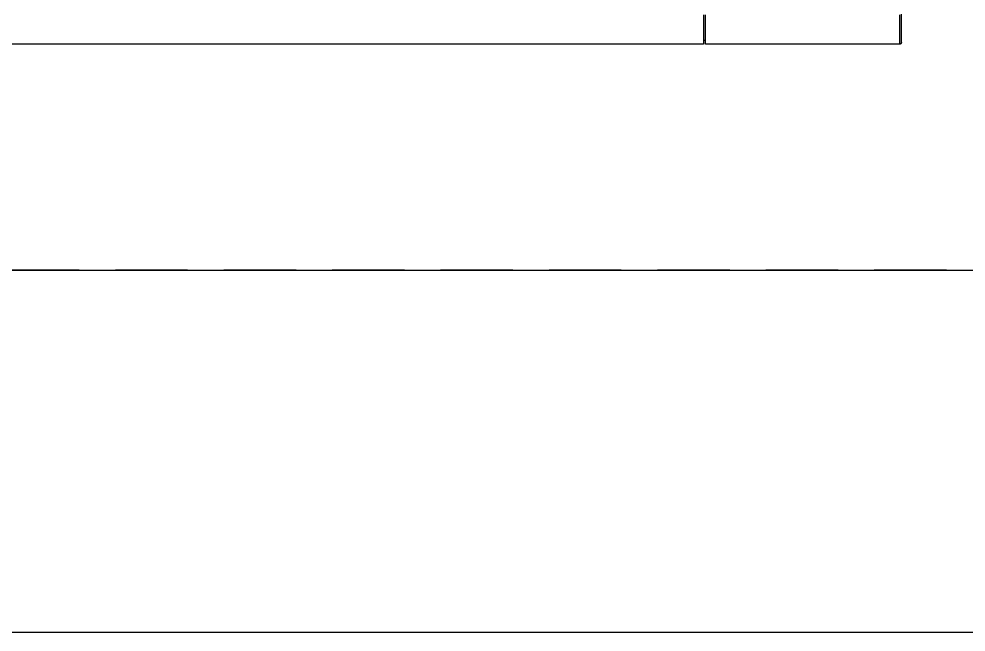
# Model space of a CAD drawing. Header units: inches. Extents: x 47110 to 276445, y 19043 to 183074.
# Drawn here: x 139554 to 140078, y 136079 to 136418 of the extents above; entities that cross this region are included whole.
import ezdxf

# ---------------------------------------------------------------- set-up
doc = ezdxf.new("R2010")
doc.units = ezdxf.units.IN
doc.header["$LTSCALE"] = 50
doc.header["$MEASUREMENT"] = 0
doc.linetypes.add('DH-HID2', pattern=[1.2, 0.8, -0.4])
for name, color, linetype in [('FU-FURM', 251, 'DH-HID2'), ('HAT', 8, 'Continuous'), ('도면층2', 2, 'Continuous')]:
    doc.layers.add(name, color=color, linetype=linetype)

# ---------------------------------------------------------------- blocks, each defined once
blk = doc.blocks.new('fffsere')
at = {"layer": '도면층2'}
for p, q in [((53346.06, 28148.68), (56676.06, 28148.68)), ((53346.06, 27948.68), (56876.06, 27948.68))]:
    blk.add_line(p, q, dxfattribs=at)
blk = doc.blocks.new('FSFSGF')
at = {"color": 8}
for p, q in [((325626.34, 83160.36), (325622.62, 83160.36)), ((325622.96, 83159.36), (325626.85, 83159.36)), ((325629.84, 83160.36), (325626.34, 83160.36)), ((325626.85, 83159.36), (325630.51, 83159.36)), ((325633.04, 83160.36), (325629.84, 83160.36)), ((325630.51, 83159.36), (325633.84, 83159.36)), ((325635.88, 83160.36), (325633.04, 83160.36)), ((325633.84, 83159.36), (325636.8, 83159.36)), ((325638.32, 83160.36), (325635.88, 83160.36)), ((325636.8, 83159.36), (325639.32, 83159.36)), ((325638.32, 83160.36), (325638.36, 83160.36)), ((325638.36, 83160.36), (325638.41, 83160.36)), ((325638.41, 83160.36), (325638.46, 83160.35)), ((325638.46, 83160.35), (325638.51, 83160.35)), ((325638.51, 83160.35), (325638.6, 83160.32)), ((325638.6, 83160.32), (325638.69, 83160.29)), ((325638.69, 83160.29), (325638.78, 83160.25)), ((325638.78, 83160.25), (325638.86, 83160.2)), ((325638.86, 83160.2), (325638.94, 83160.14)), ((325638.94, 83160.14), (325639.02, 83160.08)), ((325639.02, 83160.08), (325639.08, 83160.01)), ((325639.08, 83160.01), (325639.14, 83159.93)), ((325639.14, 83159.93), (325639.19, 83159.84)), ((325639.19, 83159.84), (325639.24, 83159.75)), ((325639.24, 83159.75), (325639.27, 83159.66)), ((325639.27, 83159.66), (325639.3, 83159.56)), ((325639.3, 83159.56), (325639.31, 83159.47)), ((325639.31, 83159.47), (325639.32, 83159.36)), ((325639.32, 83159.36), (325639.32, 83051.86)), ((325626.85, 83051.86), (325622.96, 83051.86)), ((325630.51, 83051.86), (325626.85, 83051.86)), ((325633.84, 83051.86), (325630.51, 83051.86)), ((325636.8, 83051.86), (325633.84, 83051.86)), ((325639.32, 83051.86), (325636.8, 83051.86)), ((325637.32, 83051.86), (325637.32, 83050.86)), ((325622.96, 83050.86), (325626.85, 83050.86)), ((325626.85, 83050.86), (325630.51, 83050.86)), ((325630.51, 83050.86), (325633.84, 83050.86)), ((325633.84, 83050.86), (325636.8, 83050.86)), ((325636.8, 83050.86), (325639.32, 83050.86)), ((325639.32, 83050.86), (325639.32, 82269.86))]:
    blk.add_line(p, q, dxfattribs=at)

msp = doc.modelspace()

# ---------------------------------------------------------------- hatches: boundary and pattern name
at = {"layer": 'HAT', "true_color": 0xd19cc7, "transparency": 33554559}
h = msp.add_hatch(dxfattribs=at)
h.set_pattern_fill('ANSI37', color=9, scale=4850, angle=45)
h.set_pattern_definition([(90, (51805.94, 28988.7), (-606.25, 0), []), (180, (51805.94, 28988.7), (-6e-14, -606.25), [])])
h.paths.add_polyline_path([(137677.4644833, 138909.3407211), (136677.4644833, 138909.3407211), (136677.4644833, 136294.3407211), (136707.4644833, 136294.3407211), (136737.4644833, 136294.3407211), (136737.4644833, 136964.8964673), (136767.4644833, 136964.8964673), (136767.4644833, 136964.5821285, -0.4060245908), (137437.7058906, 136294.3407211), (137677.4644833, 136294.3407211), (137677.4644833, 136704.3407211)])
h.paths.add_polyline_path([(137547.1433801, 136422.5910664, -0.6029190322), (137527.5909624, 136412.2705332, 0.0394400688), (137526.9644833, 136404.3407211), (137577.4644833, 136404.3407211), (137577.4644833, 136454.8407211, 0.2348560061), (137537.2040837, 136434.8259672, -0.354997368)], flags=16)
h.paths.add_polyline_path([(146987.4644833, 138919.3407211), (146695.5660108, 138919.3407211), (146695.5660108, 138909.3407211), (146694.3935657, 138909.3407211, -0.3893641985), (145997.4644833, 138210.0625001), (145997.4644833, 137199.3407211), (145997.4644833, 137119.3407211), (146987.4644833, 137119.3407211), (146987.4644833, 137229.3407211)])
h.paths.add_polyline_path([(137636.7546696, 137599.9096093), (137636.7546696, 138272.2905616), (137516.7546696, 138272.2905616), (137516.7546696, 137599.9096093)], flags=24)
h.paths.add_polyline_path([(136999.4001247, 136554.6576862), (137385.7316465, 136554.6576862), (137385.7316465, 136711.913121), (136999.4001247, 136711.913121)], flags=25)
h.paths.add_polyline_path([(146158.8976988, 137432.7990871), (146158.8976988, 138105.1800395), (146038.8976988, 138105.1800395), (146038.8976988, 137432.7990871)], flags=24)

# ---------------------------------------------------------------- linework, layer by layer
at = {"layer": 'FU-FURM'}
msp.add_lwpolyline([(141207.4644833, 136279.3407211), (137877.4644833, 136279.3407211), (137877.4644833, 136979.3407211), (141207.4644833, 136979.3407211)], close=True, dxfattribs=at)

# ---------------------------------------------------------------- block references
msp.add_blockref('fffsere', (84531.4049133, 108130.6654167))
at = {"rotation": 270}
msp.add_blockref('FSFSGF', (56882.1019851, 462043.6554386), dxfattribs=at)

doc.saveas('drawing.dxf')
